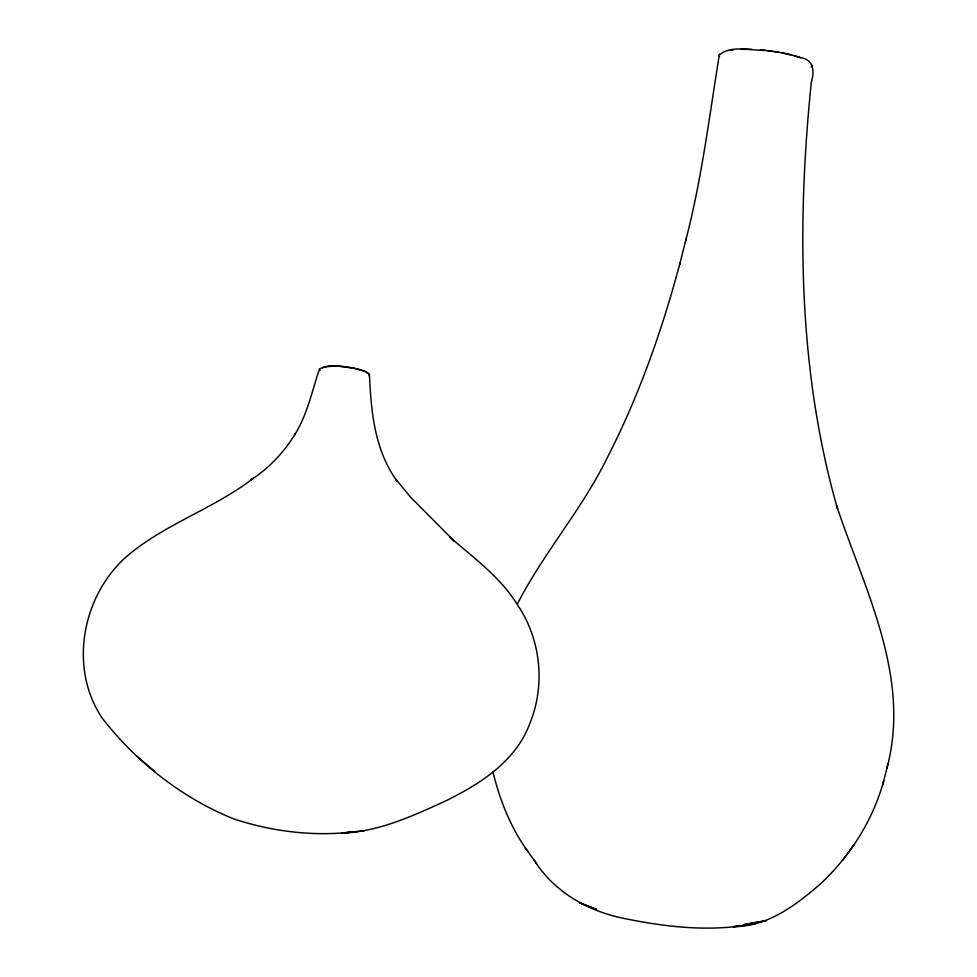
<?xml version="1.0" encoding="UTF-8"?>
<svg xmlns="http://www.w3.org/2000/svg" width="977" height="977" viewBox="0 0 977 977"><rect width="100%" height="100%" fill="white"/><g stroke="black" fill="none" stroke-linecap="round" stroke-linejoin="round"><path stroke-width="1.47" d="M886.957 768.117C911.321 676.841 864.572 589.815 836.617 505.707L837.387 508.419C797.989 370.283 796.878 224.197 811.301 82.202C814.977 70.063 813.23 59.512 799.87 57.387C787.12 53.234 773.772 51.231 760.448 49.974M739.381 925.793L733.519 926.648C768.166 926.709 796.731 904.543 821.547 882.915C850.723 855.156 873.12 819.776 883.709 780.782M765.235 50.34C750.715 50.731 730.686 44.722 719.194 55.176L719.512 56.214M812.021 65.166L811.069 67.083M882.671 784.995L888.008 763.867M719.451 54.187C709.278 116.239 701.779 179.194 685.756 240.281L686.086 239.035L679.674 264.364L680.016 263.057C662.259 329.75 639.227 395.258 607.743 456.772C582.512 508.834 543.676 552.64 517.383 604.018M319.479 369.013C311.956 391.166 307.364 414.663 294.688 434.802L295.347 433.739C284.075 452.168 269.017 468.337 250.747 479.976L253.568 478.107C213.804 508.858 164.392 524.002 126.228 556.829C81.934 596.373 68.512 668.109 102.28 718.254C136.279 762.036 182.504 798.343 234.089 819.031C273.157 831.879 315.351 836.849 356.226 831.574L341.791 833.125C377.916 831.903 411.488 816.516 443.839 801.787C479.084 784.702 515.367 762.097 529.778 723.639C545.728 684.767 540.855 638.567 516.906 603.981C499.955 576.699 473.527 557.72 449.64 536.996L454.11 540.953L410.621 497.232L395.795 479.182L396.967 481.026C374.582 450.104 371.004 411.195 369.44 374.362C366.057 370.32 360.086 369.917 355.323 368.5C343.867 367.205 329.908 363.065 319.479 369.013L319.967 370.43M369.074 375.681L369.44 374.362M842.43 860.383L854.374 844.299M322.569 367.731L323.656 367.267M325.146 366.876C338.482 365.215 352.514 366.705 365.044 371.651M730.393 50.34L733.214 49.912M742.312 925.366L755.514 923.46C712.99 932.156 669.05 927.527 626.892 919.003C589.668 912.115 555.095 893.1 534.321 860.444M341.791 833.125L364.336 830.706M741.14 49.326L751.899 49.351M767.507 50.609L772.758 51.292M774.248 51.5L778.669 52.221M782.882 53.014L790.772 54.797M794.362 55.774L800.481 57.838M136.865 756.186L154.635 771.378M366.265 372.359L367.059 373.055M492.921 771.696C499.735 800.114 510.739 827.8 527.934 851.578M525.406 848.085L536.691 863.717M766.224 920.627L743.619 924.694L766.224 920.627M596.434 909.379L579.679 902.882L596.434 909.379"/></g></svg>
